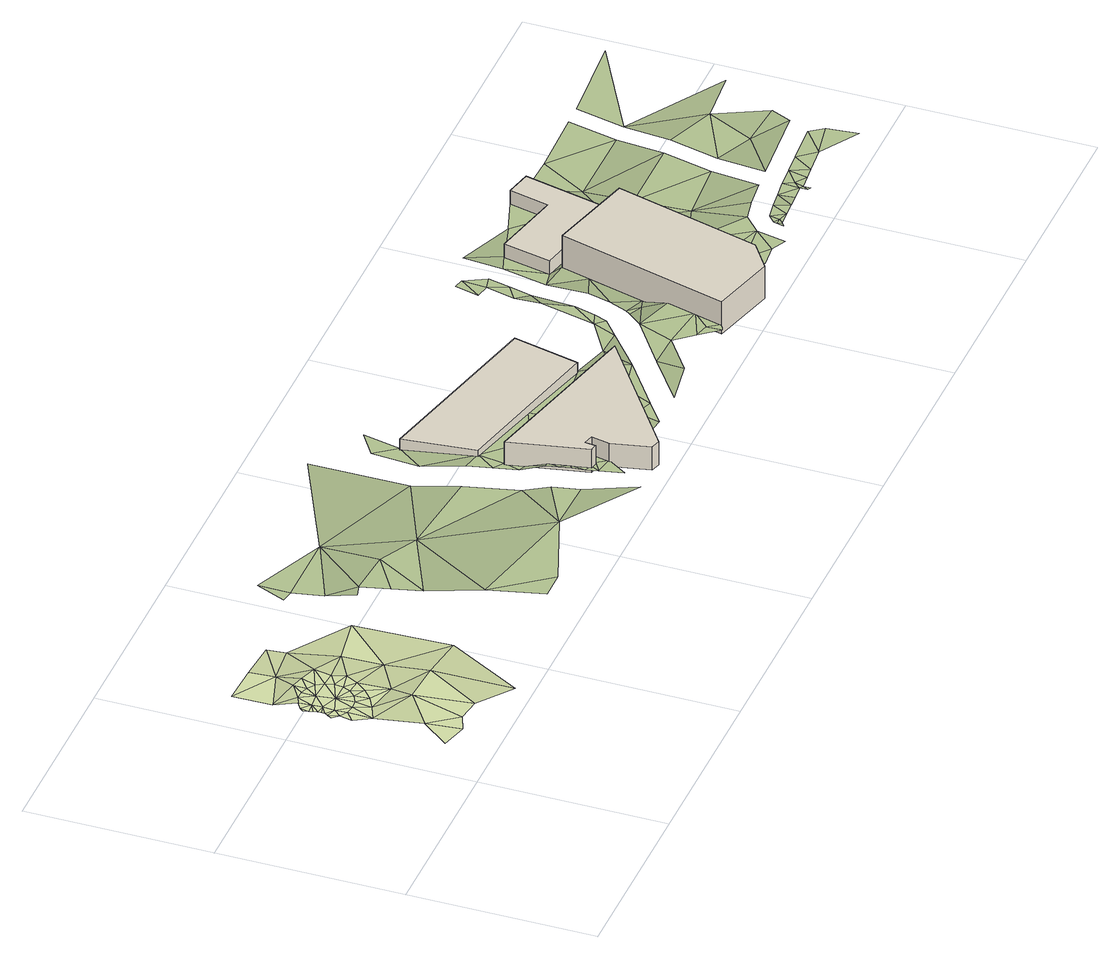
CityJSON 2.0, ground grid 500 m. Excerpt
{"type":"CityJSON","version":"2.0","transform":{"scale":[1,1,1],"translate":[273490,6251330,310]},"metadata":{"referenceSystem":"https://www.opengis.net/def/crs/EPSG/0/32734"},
"CityObjects":{
"building1":{"type":"Building","attributes":{"address":"40 Woodlands Road Woodstock Cape Town","building":"yes","building:levels":2,"building_height":6.9,"roof_height":30.11,"ground_height":23.21,"plus_code":"4FRW3C9V+Q9X"},"geometry":[{"type":"Solid","lod":"1","boundaries":[[[[0,1,2,3]],[[1,4,5,2]],[[4,6,7,5]],[[6,8,9,7]],[[8,10,11,9]],[[10,12,13,11]],[[12,14,15,13]],[[14,16,17,15]],[[16,0,3,17]],[[3,2,5,7,9,11,13,15,17]],[[16,14,12,10,8,6,4,1,0]]]]}]},
"building2":{"type":"Building","attributes":{"building":"industrial","building:levels":1,"building_height":4.1,"roof_height":25.16,"ground_height":21.06,"plus_code":"4FRW3C9V+V9X"},"geometry":[{"type":"Solid","lod":"1","boundaries":[[[[18,19,20,21]],[[19,22,23,20]],[[22,24,25,23]],[[24,18,21,25]],[[21,20,23,25]],[[24,22,19,18]]]]}]},
"building3":{"type":"Building","attributes":{"address":"Woodlands House","building":"yes","building:levels":3,"building_height":9.7,"roof_height":30.59,"ground_height":20.89,"plus_code":"4FRW3C9V+RM8"},"geometry":[{"type":"Solid","lod":"1","boundaries":[[[[26,27,28,29]],[[27,30,31,28]],[[30,32,33,31]],[[32,34,35,33]],[[34,26,29,35]],[[29,28,31,33,35]],[[34,32,30,27,26]]]]}]},
"building4":{"type":"Building","attributes":{"building":"industrial","building:levels":1,"building_height":4.1,"roof_height":23.33,"ground_height":19.23,"plus_code":"4FRW3C9V+WPM"},"geometry":[{"type":"Solid","lod":"1","boundaries":[[[[36,37,38,39]],[[37,40,41,38]],[[40,42,43,41]],[[42,44,45,43]],[[44,46,47,45]],[[46,36,39,47]],[[39,38,41,43,45,47]],[[46,44,42,40,37,36]]]]}]},
"landuse1":{"type":"LandUse","attributes":{"leisure":"sports_centre","name":"Trafalgar Swimming Baths"},"geometry":[{"type":"MultiSurface","lod":"1","boundaries":[[[48,49,50]],[[49,48,51]],[[52,53,54]],[[54,53,55]],[[49,56,52]],[[56,49,51]],[[57,53,52]],[[58,57,52]],[[56,58,52]],[[56,51,59]],[[60,57,58]],[[61,62,63]],[[58,64,60]],[[65,60,64]],[[64,58,66]],[[61,67,62]],[[58,56,66]],[[65,64,68]],[[67,61,69]],[[65,68,70]],[[71,72,62]],[[64,66,68]],[[73,67,69]],[[59,74,56]],[[62,67,71]],[[68,75,70]],[[74,59,76]],[[77,70,75]],[[75,68,66]],[[67,73,78]],[[78,73,79]],[[74,66,56]],[[80,81,77]],[[81,82,83]],[[80,77,75]],[[71,84,72]],[[71,67,78]],[[79,83,85]],[[82,81,80]],[[79,85,78]],[[85,83,82]],[[75,66,86]],[[85,71,78]],[[80,75,86]],[[66,74,86]],[[87,82,80]],[[74,76,88]],[[82,87,85]],[[71,85,89]],[[71,90,84]],[[80,86,87]],[[86,74,88]],[[89,85,87]],[[90,71,89]],[[86,91,87]],[[91,86,88]],[[89,87,91]]]}]},
"landuse2":{"type":"LandUse","attributes":{"leisure":"swimming_pool"},"geometry":[{"type":"MultiSurface","lod":"1","boundaries":[[[92,55,93]],[[93,55,94]],[[95,96,94]],[[97,98,99]],[[99,100,97]],[[98,101,102]],[[96,93,94]],[[98,97,101]],[[98,63,99]],[[98,102,95]],[[83,103,104]],[[57,60,104]],[[104,94,57]],[[70,104,65]],[[104,77,81]],[[103,83,79]],[[81,83,104]],[[69,103,73]],[[103,61,98]],[[103,69,61]],[[65,104,60]],[[102,105,95]],[[96,95,105]],[[55,53,94]],[[57,94,53]],[[79,73,103]],[[61,63,98]],[[98,95,103]],[[95,94,104]],[[77,104,70]],[[103,95,104]]]}]},
"terrain1":{"type":"TINRelief","geometry":[{"type":"CompositeSurface","lod":"1","boundaries":[[[106,107,108]],[[109,110,111]],[[112,113,114]],[[115,116,117]],[[117,110,115]],[[106,111,118]],[[118,111,110]],[[107,106,118]],[[119,116,114]],[[118,110,117]],[[119,117,116]],[[113,120,114]],[[119,114,120]],[[119,118,117]],[[118,119,121]],[[122,119,120]],[[123,119,122]],[[119,123,121]],[[124,125,120]],[[120,125,126]],[[122,120,126]],[[127,118,121]],[[128,129,130]],[[129,131,132]],[[131,133,132]],[[134,135,133]],[[131,129,128]],[[130,136,137]],[[135,138,139]],[[140,128,130]],[[134,133,131]],[[141,142,139]],[[138,135,134]],[[139,138,141]],[[137,140,130]],[[142,143,144]],[[143,145,144]],[[143,142,141]],[[137,146,140]],[[146,147,140]],[[143,148,145]],[[149,145,148]],[[143,141,150]],[[149,148,151]],[[150,152,143]],[[153,154,155]],[[156,152,150]],[[155,154,157]],[[157,158,155]],[[156,159,152]],[[160,158,157]],[[161,159,156]],[[162,163,164]],[[158,160,161]],[[159,161,165]],[[161,160,165]],[[166,162,164]],[[167,165,160]],[[168,162,166]],[[165,167,169]],[[170,171,172]],[[173,166,171]],[[166,173,168]],[[174,170,172]],[[173,171,170]],[[175,169,167]],[[174,173,170]],[[169,175,176]],[[177,168,173]],[[168,178,179]],[[169,176,180]],[[177,178,168]],[[169,180,181]],[[179,178,182]],[[183,182,178]],[[182,183,184]],[[177,183,178]],[[181,180,185]],[[181,185,186]],[[183,187,184]],[[186,185,188]],[[184,187,189]],[[188,190,186]],[[191,192,193]],[[193,190,191]],[[194,190,188]],[[195,189,187]],[[190,194,191]],[[195,187,34]],[[195,34,196]],[[196,197,195]],[[198,196,34]],[[199,200,201]],[[197,196,202]],[[200,203,201]],[[198,34,204]],[[205,197,202]],[[199,206,200]],[[204,207,198]],[[200,208,203]],[[208,200,206]],[[205,202,209]],[[208,210,203]],[[207,204,211]],[[208,206,212]],[[213,207,211]],[[202,37,209]],[[214,210,208]],[[215,213,211]],[[216,217,218]],[[219,215,210]],[[219,210,214]],[[216,220,217]],[[217,220,221]],[[213,215,222]],[[223,221,220]],[[216,224,220]],[[223,220,224]],[[36,209,37]],[[224,225,223]],[[222,215,226]],[[219,214,227]],[[219,226,215]],[[225,224,228]],[[228,229,225]],[[230,222,226]],[[219,227,231]],[[232,229,228]],[[230,46,222]],[[232,233,229]],[[219,234,226]],[[235,229,233]],[[219,231,234]],[[236,233,237]],[[236,237,238]],[[233,236,239]],[[235,233,239]],[[236,240,239]],[[230,226,241]],[[242,46,230]],[[239,243,235]],[[243,239,240]],[[241,226,234]],[[243,240,244]],[[243,244,245]],[[246,242,230]],[[241,246,230]],[[245,244,247]],[[248,249,250]],[[247,251,245]],[[249,248,252]],[[253,242,246]],[[247,254,255]],[[251,247,255]],[[256,257,250]],[[249,256,250]],[[256,258,257]],[[249,252,259]],[[256,249,259]],[[258,256,260]],[[261,262,258]]]}]}
},
"vertices":[
[1661,260,53],[1191,374,53],[1191,374,122],[1661,260,122],[1237,162,53],[1237,162,122],[1256,159,53],[1256,159,122],[1260,188,53],[1260,188,122],[1287,181,53],[1287,181,122],[1276,131,53],[1276,131,122],[1299,28,53],[1299,28,122],[1324,20,53],[1324,20,122],
[1628,345,31],[1670,524,31],[1670,524,72],[1628,345,72],[1179,641,31],[1179,641,72],[1202,445,31],[1202,445,72],
[1917,76,30],[2092,30,30],[2092,30,127],[1917,76,127],[2168,83,30],[2168,83,127],[2273,476,30],[2273,476,127],[2040,538,30],[2040,538,127],
[2265,758,13],[2240,651,13],[2240,651,54],[2265,758,54],[2052,694,13],[2052,694,54],[2023,565,13],[2023,565,54],[2280,506,13],[2280,506,54],[2334,742,13],[2334,742,54],
[81,68,90],[68,163,90],[9,87,90],[127,87,90],[61,296,77],[63,362,77],[35,339,77],[43,375,77],[170,233,90],[86,357,77],[103,314,77],[190,78,90],[110,359,77],[78,497,77],[45,550,64],[57,488,77],[137,332,77],[132,370,77],[191,295,77],[122,526,77],[164,355,77],[101,497,77],[148,387,77],[157,584,64],[43,656,64],[122,490,77],[287,228,85],[186,382,77],[271,2,99],[158,409,77],[157,516,77],[142,475,77],[204,416,77],[161,432,77],[193,453,77],[155,456,77],[152,652,64],[202,501,77],[287,351,71],[284,461,71],[404,212,85],[267,596,59],[261,647,59],[413,481,71],
[28,392,77],[35,403,77],[60,394,77],[64,427,77],[40,412,77],[34,452,77],[61,454,77],[39,476,77],[31,467,77],[37,442,77],[40,431,77],[100,458,77],[108,410,77],[40,422,77],
[509,676,54],[511,763,54],[477,683,54],[543,516,66],[576,524,66],[526,594,54],[690,75,81],[768,76,78],[653,222,81],[596,446,66],[615,369,66],[701,514,66],[721,679,49],[814,461,62],[988,154,75],[1041,562,44],[1100,294,58],[1065,437,58],[1169,9,95],[1134,151,75],[1117,223,75],[1057,836,30],[1237,162,71],[1217,172,71],[1225,140,71],[1225,215,71],[1209,203,75],[1201,235,75],[1214,268,71],[1194,266,75],[1240,77,71],[1276,131,71],[1202,321,58],[1178,330,58],[1256,159,71],[1191,374,58],[1163,393,58],[1202,445,58],[1148,456,58],[1126,569,44],[1287,181,71],[1260,188,71],[1179,641,44],[1134,699,44],[1308,346,53],[1201,743,44],[1415,395,53],[1409,80,71],[1476,76,64],[1493,140,64],[1426,317,53],[1542,124,64],[1577,200,64],[1628,345,45],[1676,220,64],[1661,260,64],[1717,171,59],[1586,77,64],[1706,96,64],[1739,319,39],[1812,169,59],[1809,316,39],[1848,265,59],[1835,378,39],[1893,108,59],[1854,119,59],[1896,68,59],[1937,153,59],[1917,76,59],[1857,356,39],[1871,390,39],[1958,230,59],[1940,295,39],[1904,312,39],[1887,449,39],[1870,529,39],[1913,324,39],[1978,307,30],[1933,372,39],[1914,572,23],[1888,607,23],[2019,460,30],[1928,633,23],[1949,435,39],[1906,685,23],[1911,752,23],[1884,758,23],[1869,693,23],[1942,694,23],[1977,557,15],[2023,565,15],[2004,679,15],[2101,547,15],[2201,69,51],[2206,126,51],[2168,83,51],[2052,694,15],[2194,181,51],[2117,517,30],[2032,793,0],[2263,75,52],[2151,535,30],[2320,136,52],[2163,725,15],[2221,280,52],[2194,497,30],[2303,55,52],[2216,521,31],[2366,178,52],[2273,476,31],[2372,88,52],[2367,99,52],[2363,81,52],[2369,325,31],[2385,100,52],[2369,109,52],[2280,506,31],[2389,127,52],[2412,91,52],[2434,135,52],[2358,472,31],[2426,189,52],[2450,94,52],[2482,141,49],[2373,609,13],[2505,199,49],[2487,97,49],[2527,100,49],[2537,335,33],[2530,147,49],[2536,95,49],[2529,80,49],[2537,76,49],[2545,120,49],[2575,99,49],[2568,470,33],[2449,738,13],[2587,151,49],[2610,103,49],[2644,156,49],[2600,606,16],[2685,110,49],[2563,204,49],[2697,293,33],[2594,339,33],[2757,165,48],[2784,222,48],[2631,741,16],[2792,44,48],[2784,128,48],[2762,423,31],[2626,473,33],[2657,608,16],[2808,277,48],[2907,435,31],[2940,761,14],[2688,742,16]
]}
